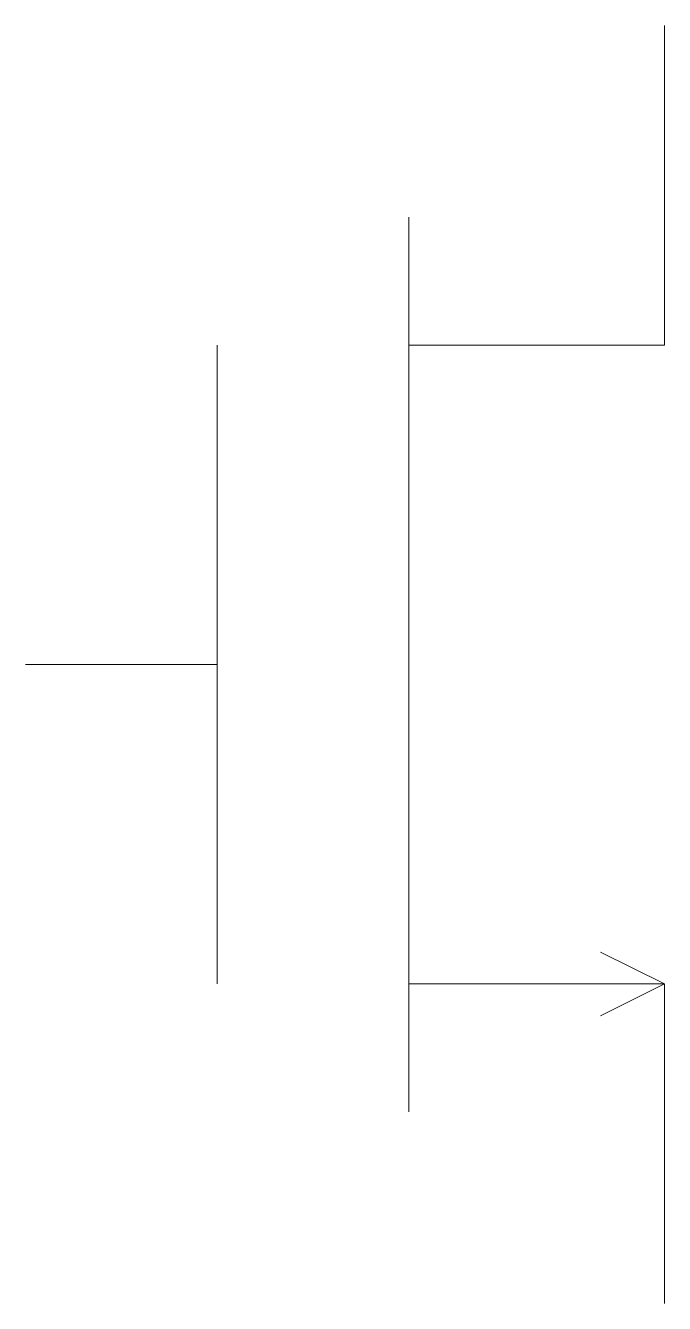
# Model space of a CAD drawing. Header units: millimetres. Extents: x 0 to 50, y -50 to 50.
import ezdxf

# ---------------------------------------------------------------- set-up
doc = ezdxf.new("R2010")
doc.units = ezdxf.units.MM
doc.layers.get('0').update_dxf_attribs({"lineweight": 0, "true_color": 0xffffff})

msp = doc.modelspace()

# ---------------------------------------------------------------- linework, layer by layer
for p, q in [((50, 25), (50, 50)), ((30, -35), (30, 35)), ((15, -25), (15, 25)), ((50, 25), (30, 25)), ((15, 0), (0, 0)), ((50, -25), (45, -22.5)), ((30, -25), (50, -25)), ((50, -25), (45, -27.5)), ((50, -25), (50, -50))]:
    msp.add_line(p, q)

doc.saveas('drawing.dxf')
